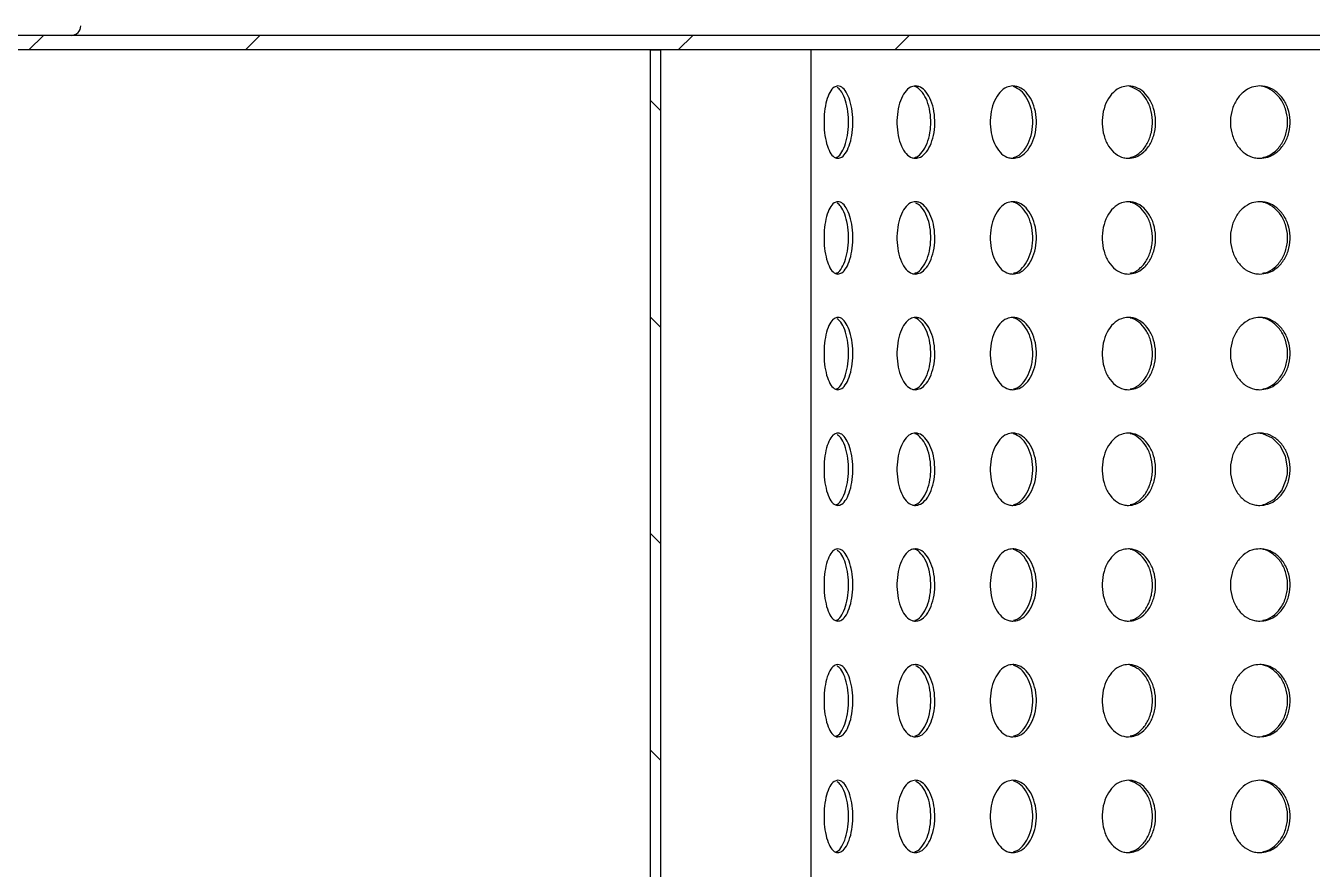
# Model space of a CAD drawing. Header units: millimetres. Extents: x 0 to 594, y 0 to 420.
# Drawn here: x 126.47 to 153.16, y 109.54 to 127.04 of the extents above; entities that cross this region are included whole.
import ezdxf

# ---------------------------------------------------------------- set-up
doc = ezdxf.new("R2010")
doc.units = ezdxf.units.MM

msp = doc.modelspace()

# ---------------------------------------------------------------- hatches: boundary and pattern name
at = {"linetype": 'Continuous', "lineweight": 18}
h = msp.add_hatch(dxfattribs=at)
h.set_pattern_fill('ANSI32', color=256, style=0)
h.paths.add_polyline_path([(122.6166, 126.839), (122.6166, 126.539), (164.9166, 126.539), (164.9166, 126.839)], flags=0)
h = msp.add_hatch(dxfattribs=at)
h.set_pattern_fill('ANSI31', color=256, angle=90, style=0)
h.paths.add_polyline_path([(139.4368, 126.539), (139.4368, 76.539), (139.6496, 76.539), (139.6496, 126.539)], flags=0)

# ---------------------------------------------------------------- linework, layer by layer
at = {"color": 7, "linetype": 'Continuous', "lineweight": 25}
for p, q in [((164.9166, 126.839), (122.6166, 126.839)), ((164.9166, 126.539), (122.6166, 126.539)), ((139.4368, 126.539), (139.6496, 126.539)), ((139.4368, 76.539), (139.4368, 126.539)), ((139.6496, 76.539), (139.6496, 126.539)), ((142.7676, 76.539), (142.7676, 126.539))]:
    msp.add_line(p, q, dxfattribs=at)
at = {"color": 7, "linetype": 'Continuous', "lineweight": 25, "flags": 128}
msp.add_lwpolyline([(152.1358, 117.1074), (152.1842, 117.115), (152.3761, 117.2213), (152.5287, 117.3983), (152.6232, 117.6247), (152.6448, 117.7463), (152.6491, 117.8081), (152.6491, 117.8701), (152.6054, 118.1143), (152.4968, 118.3276), (152.335, 118.4877), (152.1379, 118.5757), (152.0189, 118.589), (152.0189, 118.589)], dxfattribs=at)
at = {"color": 7, "linetype": 'Continuous', "lineweight": 25}
msp.add_arc((127.4166, 127.039), 0.2, 270, 0, dxfattribs=at)
for points, knots in [([(143.3218, 125.789), (143.2951, 125.7839), (143.2353, 125.7724), (143.1519, 125.6675), (143.0828, 125.4904), (143.0404, 125.2608), (143.0286, 125.0061), (143.0485, 124.7546), (143.0986, 124.5349), (143.1741, 124.3737), (143.2531, 124.2977), (143.3041, 124.2912), (143.3218, 124.289)], [0, 0, 0, 0, 0.0859524, 0.1925953, 0.2992929, 0.4061971, 0.5135832, 0.6212266, 0.7287115, 0.8359473, 0.9429354, 1, 1, 1, 1]), ([(143.2868, 124.3074), (143.2947, 124.3095), (143.3364, 124.3204), (143.4079, 124.4126), (143.4857, 124.5884), (143.5344, 124.8203), (143.5478, 125.0743), (143.5245, 125.3243), (143.4677, 125.5395), (143.3918, 125.6961), (143.3333, 125.7385), (143.3076, 125.7572)], [0, 0, 0, 0, 0.0292814, 0.1551786, 0.2811246, 0.4063145, 0.5307288, 0.6545503, 0.7783444, 0.9028486, 1, 1, 1, 1]), ([(143.3218, 124.289), (143.349, 124.2942), (143.4101, 124.3057), (143.4998, 124.4116), (143.5768, 124.5904), (143.6251, 124.8212), (143.6382, 125.0758), (143.6147, 125.3258), (143.5578, 125.5437), (143.4749, 125.7041), (143.3914, 125.7803), (143.3398, 125.7867), (143.3218, 125.789)], [0, 0, 0, 0, 0.08657313, 0.19390889, 0.30131187, 0.40845512, 0.51533624, 0.62194676, 0.72849918, 0.83539452, 0.94269311, 1, 1, 1, 1]), ([(144.9287, 125.789), (144.8936, 125.7839), (144.815, 125.7724), (144.7047, 125.6675), (144.6127, 125.4904), (144.556, 125.2608), (144.54, 125.0061), (144.5668, 124.7546), (144.6337, 124.5349), (144.734, 124.3737), (144.8385, 124.2977), (144.9054, 124.2912), (144.9286, 124.289)], [0, 0, 0, 0, 0.0859527, 0.1925951, 0.2992938, 0.4061968, 0.5135832, 0.6212267, 0.7287111, 0.8359462, 0.9429374, 1, 1, 1, 1]), ([(144.9176, 124.3074), (144.9279, 124.3095), (144.9825, 124.3204), (145.0753, 124.4127), (145.176, 124.5883), (145.2282, 124.7818), (145.2448, 124.9255), (145.2485, 125.0081), (145.2486, 125.1327), (145.2267, 125.3194), (145.1546, 125.5383), (145.0481, 125.6967), (144.9625, 125.7682), (144.918, 125.7759), (144.9176, 125.776)], [0, 0, 0, 0, 0.02848899, 0.15101763, 0.27358949, 0.39542539, 0.45530683, 0.48516951, 0.51503169, 0.63531371, 0.75557576, 0.87672196, 0.99879157, 1, 1, 1, 1]), ([(144.9286, 124.289), (144.9643, 124.2942), (145.0443, 124.3057), (145.1609, 124.4116), (145.2604, 124.5904), (145.3226, 124.8212), (145.3395, 125.0758), (145.3093, 125.3258), (145.2359, 125.5437), (145.1286, 125.7041), (145.0198, 125.7803), (144.9522, 125.7867), (144.9287, 125.789)], [0, 0, 0, 0, 0.0865742, 0.1939075, 0.3013113, 0.4084551, 0.5153362, 0.6219466, 0.7284993, 0.8353953, 0.942692, 1, 1, 1, 1]), ([(146.9507, 125.789), (146.908, 125.7839), (146.8122, 125.7724), (146.6769, 125.6675), (146.5639, 125.4904), (146.4939, 125.2608), (146.4743, 125.0061), (146.5072, 124.7546), (146.5897, 124.5349), (146.713, 124.3737), (146.8409, 124.2977), (146.9224, 124.2912), (146.9507, 124.289)], [0, 0, 0, 0, 0.0859528, 0.1925955, 0.2992935, 0.4061972, 0.5135836, 0.6212268, 0.7287126, 0.8359483, 0.9429376, 1, 1, 1, 1]), ([(146.9507, 124.289), (146.9941, 124.2942), (147.0914, 124.3057), (147.2326, 124.4116), (147.3527, 124.5904), (147.4276, 124.8212), (147.448, 125.0758), (147.4116, 125.3258), (147.3232, 125.5437), (147.1935, 125.7041), (147.0617, 125.7803), (146.9794, 125.7867), (146.9507, 125.789)], [0, 0, 0, 0, 0.0865745, 0.1939078, 0.3013115, 0.4084549, 0.5153363, 0.6219471, 0.7285002, 0.8353944, 0.942693, 1, 1, 1, 1]), ([(146.9638, 124.3074), (146.9763, 124.3095), (147.0427, 124.3204), (147.1551, 124.4126), (147.2766, 124.5884), (147.3521, 124.8203), (147.3727, 125.0743), (147.3367, 125.3241), (147.2486, 125.5401), (147.1202, 125.7062), (147.0158, 125.7526), (146.9638, 125.7758)], [0, 0, 0, 0, 0.0284992, 0.1510873, 0.2737177, 0.3956151, 0.5167559, 0.6373196, 0.7578569, 0.8790861, 1, 1, 1, 1]), ([(149.3486, 125.789), (149.299, 125.7839), (149.1879, 125.7724), (149.0304, 125.6675), (148.8985, 125.4904), (148.8166, 125.2608), (148.7936, 125.0061), (148.8322, 124.7546), (148.9286, 124.5349), (149.0724, 124.3737), (149.2212, 124.2977), (149.3157, 124.2912), (149.3486, 124.289)], [0, 0, 0, 0, 0.0859506, 0.1925937, 0.2992923, 0.4061961, 0.5135826, 0.6212258, 0.7287118, 0.8359474, 0.9429379, 1, 1, 1, 1]), ([(149.3486, 124.289), (149.3989, 124.2942), (149.5116, 124.3057), (149.6747, 124.4116), (149.8131, 124.5904), (149.8992, 124.8212), (149.9226, 125.0758), (149.8808, 125.3258), (149.7791, 125.5437), (149.6296, 125.7041), (149.4772, 125.7803), (149.3818, 125.7867), (149.3486, 125.789)], [0, 0, 0, 0, 0.0865735, 0.193907, 0.3013108, 0.4084551, 0.5153359, 0.6219465, 0.7284984, 0.8353941, 0.9426917, 1, 1, 1, 1]), ([(149.3856, 124.3074), (149.4001, 124.3095), (149.477, 124.3204), (149.6067, 124.4126), (149.7468, 124.5884), (149.8335, 124.8203), (149.8573, 125.0743), (149.8158, 125.3241), (149.7145, 125.5401), (149.5664, 125.7062), (149.4458, 125.7526), (149.3856, 125.7758)], [0, 0, 0, 0, 0.0284936, 0.1510814, 0.2737155, 0.3956135, 0.516756, 0.6373212, 0.7578596, 0.8790896, 1, 1, 1, 1]), ([(152.0757, 125.789), (152.0202, 125.7839), (151.8959, 125.7724), (151.7192, 125.6675), (151.5709, 125.4904), (151.4788, 125.2608), (151.4529, 125.0061), (151.4964, 124.7546), (151.6048, 124.5349), (151.7664, 124.3737), (151.9332, 124.2977), (152.0389, 124.2912), (152.0757, 124.289)], [0, 0, 0, 0, 0.0859536, 0.192595, 0.2992936, 0.4061973, 0.5135832, 0.621226, 0.7287109, 0.8359461, 0.9429357, 1, 1, 1, 1]), ([(152.0757, 124.289), (152.1319, 124.2942), (152.2578, 124.3057), (152.4396, 124.4116), (152.5936, 124.5904), (152.6893, 124.8212), (152.7152, 125.0758), (152.6688, 125.3258), (152.5557, 125.5437), (152.3894, 125.7041), (152.2194, 125.7803), (152.1128, 125.7867), (152.0757, 125.789)], [0, 0, 0, 0, 0.08657108, 0.1939065, 0.30131098, 0.4084546, 0.5153359, 0.62194652, 0.72849949, 0.8353938, 0.94269428, 1, 1, 1, 1]), ([(152.1358, 124.3074), (152.152, 124.3095), (152.2379, 124.3204), (152.3824, 124.4127), (152.5383, 124.5883), (152.6185, 124.7818), (152.6441, 124.9255), (152.6498, 125.0081), (152.6499, 125.1327), (152.6164, 125.3194), (152.5053, 125.5383), (152.3401, 125.6967), (152.2066, 125.7682), (152.1366, 125.7759), (152.1359, 125.776)], [0, 0, 0, 0, 0.0284702, 0.1510027, 0.2735801, 0.3954218, 0.4553057, 0.4851695, 0.5150329, 0.6353199, 0.7555868, 0.8767379, 0.9988138, 1, 1, 1, 1]), ([(143.3218, 123.389), (143.2951, 123.3839), (143.2353, 123.3724), (143.1519, 123.2675), (143.0828, 123.0904), (143.0404, 122.8608), (143.0286, 122.6061), (143.0485, 122.3546), (143.0986, 122.1349), (143.1741, 121.9737), (143.2531, 121.8977), (143.3041, 121.8912), (143.3218, 121.889)], [0, 0, 0, 0, 0.0859524, 0.1925953, 0.2992928, 0.406197, 0.5135835, 0.6212265, 0.7287114, 0.8359474, 0.9429354, 1, 1, 1, 1]), ([(143.2868, 121.9074), (143.2947, 121.9095), (143.3364, 121.9204), (143.4079, 122.0126), (143.4857, 122.1884), (143.5344, 122.4203), (143.5478, 122.6743), (143.5245, 122.9243), (143.4677, 123.1395), (143.3918, 123.2961), (143.3333, 123.3385), (143.3076, 123.3572)], [0, 0, 0, 0, 0.0292813, 0.1551788, 0.2811247, 0.4063143, 0.5307289, 0.6545504, 0.7783444, 0.9028486, 1, 1, 1, 1]), ([(143.3218, 121.889), (143.349, 121.8942), (143.4101, 121.9057), (143.4998, 122.0116), (143.5768, 122.1904), (143.6251, 122.4212), (143.6382, 122.6758), (143.6147, 122.9258), (143.5578, 123.1437), (143.4749, 123.3041), (143.3914, 123.3803), (143.3398, 123.3867), (143.3218, 123.389)], [0, 0, 0, 0, 0.0865731, 0.1939089, 0.3013119, 0.4084551, 0.515336, 0.6219468, 0.7284991, 0.8353945, 0.9426931, 1, 1, 1, 1]), ([(144.9287, 123.389), (144.8936, 123.3839), (144.815, 123.3724), (144.7047, 123.2675), (144.6127, 123.0904), (144.556, 122.8608), (144.54, 122.6061), (144.5668, 122.3546), (144.6337, 122.1349), (144.734, 121.9737), (144.8385, 121.8977), (144.9054, 121.8912), (144.9286, 121.889)], [0, 0, 0, 0, 0.0859528, 0.1925952, 0.2992937, 0.4061967, 0.5135835, 0.6212266, 0.728711, 0.8359463, 0.9429374, 1, 1, 1, 1]), ([(144.9176, 121.9074), (144.9279, 121.9095), (144.9825, 121.9204), (145.0753, 122.0126), (145.176, 122.1884), (145.2387, 122.4203), (145.2558, 122.6743), (145.2259, 122.9242), (145.1527, 123.1396), (145.053, 123.298), (144.9748, 123.3413), (144.9395, 123.3608)], [0, 0, 0, 0, 0.0291205, 0.1543653, 0.2796541, 0.4041902, 0.5279561, 0.6511318, 0.7742803, 0.8981346, 1, 1, 1, 1]), ([(144.9286, 121.889), (144.9643, 121.8942), (145.0443, 121.9057), (145.1609, 122.0116), (145.2604, 122.1904), (145.3226, 122.4212), (145.3395, 122.6758), (145.3093, 122.9258), (145.2359, 123.1437), (145.1286, 123.3041), (145.0198, 123.3803), (144.9522, 123.3867), (144.9287, 123.389)], [0, 0, 0, 0, 0.0865742, 0.1939075, 0.3013113, 0.4084551, 0.5153359, 0.6219466, 0.7284992, 0.8353953, 0.942692, 1, 1, 1, 1]), ([(146.9507, 123.389), (146.908, 123.3839), (146.8122, 123.3724), (146.6769, 123.2675), (146.5639, 123.0904), (146.4939, 122.8608), (146.4743, 122.6061), (146.5072, 122.3546), (146.5897, 122.1349), (146.713, 121.9737), (146.8409, 121.8977), (146.9224, 121.8912), (146.9507, 121.889)], [0, 0, 0, 0, 0.0859528, 0.1925955, 0.2992934, 0.4061971, 0.5135838, 0.6212267, 0.7287125, 0.8359484, 0.9429376, 1, 1, 1, 1]), ([(146.9507, 121.889), (146.9941, 121.8942), (147.0914, 121.9057), (147.2326, 122.0116), (147.3527, 122.1904), (147.4276, 122.4212), (147.448, 122.6758), (147.4116, 122.9258), (147.3232, 123.1437), (147.1935, 123.3041), (147.0617, 123.3803), (146.9794, 123.3867), (146.9507, 123.389)], [0, 0, 0, 0, 0.0865745, 0.1939078, 0.3013115, 0.408455, 0.515336, 0.6219471, 0.7285001, 0.8353944, 0.9426931, 1, 1, 1, 1]), ([(146.9638, 121.9074), (146.9763, 121.9095), (147.0427, 121.9204), (147.1551, 122.0127), (147.2766, 122.1883), (147.3395, 122.3818), (147.3594, 122.5255), (147.364, 122.6081), (147.364, 122.7327), (147.3377, 122.9194), (147.2509, 123.1383), (147.1221, 123.2967), (147.0185, 123.3682), (146.9644, 123.3759), (146.9638, 123.376)], [0, 0, 0, 0, 0.0284855, 0.1510149, 0.2735866, 0.3954253, 0.4553074, 0.4851704, 0.5150329, 0.6353163, 0.7555795, 0.8767264, 0.9987988, 1, 1, 1, 1]), ([(149.3486, 123.389), (149.299, 123.3839), (149.1879, 123.3724), (149.0304, 123.2675), (148.8985, 123.0904), (148.8166, 122.8608), (148.7936, 122.6061), (148.8322, 122.3546), (148.9286, 122.1349), (149.0724, 121.9737), (149.2212, 121.8977), (149.3157, 121.8912), (149.3486, 121.889)], [0, 0, 0, 0, 0.0859506, 0.1925937, 0.2992922, 0.406196, 0.5135828, 0.6212257, 0.7287117, 0.8359475, 0.9429379, 1, 1, 1, 1]), ([(149.3486, 121.889), (149.3989, 121.8942), (149.5116, 121.9057), (149.6747, 122.0116), (149.8131, 122.1904), (149.8992, 122.4212), (149.9226, 122.6758), (149.8808, 122.9258), (149.7791, 123.1437), (149.6296, 123.3041), (149.4772, 123.3803), (149.3818, 123.3867), (149.3486, 123.389)], [0, 0, 0, 0, 0.0865735, 0.193907, 0.3013109, 0.4084551, 0.5153357, 0.6219465, 0.7284983, 0.8353941, 0.9426917, 1, 1, 1, 1]), ([(149.3856, 121.9074), (149.4001, 121.9095), (149.477, 121.9204), (149.6067, 122.0127), (149.7468, 122.1883), (149.819, 122.3818), (149.842, 122.5255), (149.8472, 122.6081), (149.8472, 122.7327), (149.817, 122.9194), (149.7171, 123.1383), (149.5687, 123.2967), (149.4489, 123.3682), (149.3863, 123.3759), (149.3856, 123.376)], [0, 0, 0, 0, 0.02848, 0.1510091, 0.2735845, 0.3954238, 0.4553069, 0.4851703, 0.5150332, 0.6353179, 0.7555833, 0.8767323, 0.9988039, 1, 1, 1, 1]), ([(152.0757, 123.389), (152.0202, 123.3839), (151.8959, 123.3724), (151.7192, 123.2675), (151.5709, 123.0904), (151.4788, 122.8608), (151.4529, 122.6061), (151.4964, 122.3546), (151.6048, 122.1349), (151.7664, 121.9737), (151.9332, 121.8977), (152.0389, 121.8912), (152.0757, 121.889)], [0, 0, 0, 0, 0.0859536, 0.1925951, 0.2992935, 0.4061972, 0.5135834, 0.6212259, 0.7287108, 0.8359462, 0.9429357, 1, 1, 1, 1]), ([(152.0757, 121.889), (152.1319, 121.8942), (152.2578, 121.9057), (152.4396, 122.0116), (152.5936, 122.1904), (152.6893, 122.4212), (152.7152, 122.6758), (152.6688, 122.9258), (152.5557, 123.1437), (152.3894, 123.3041), (152.2194, 123.3803), (152.1128, 123.3867), (152.0757, 123.389)], [0, 0, 0, 0, 0.0865711, 0.1939065, 0.301311, 0.4084546, 0.5153356, 0.6219466, 0.7284994, 0.8353938, 0.9426943, 1, 1, 1, 1]), ([(152.1358, 121.9074), (152.152, 121.9095), (152.2379, 121.9204), (152.3824, 122.0127), (152.5383, 122.1883), (152.6185, 122.3818), (152.6441, 122.5255), (152.6498, 122.6081), (152.6499, 122.7327), (152.6164, 122.9194), (152.5053, 123.1383), (152.3401, 123.2967), (152.2066, 123.3682), (152.1366, 123.3759), (152.1359, 123.376)], [0, 0, 0, 0, 0.0284701, 0.1510028, 0.2735802, 0.3954215, 0.4553058, 0.4851696, 0.515033, 0.63532, 0.7555867, 0.8767379, 0.9988138, 1, 1, 1, 1]), ([(143.3218, 120.989), (143.2951, 120.9839), (143.2353, 120.9724), (143.1519, 120.8675), (143.0828, 120.6904), (143.0404, 120.4608), (143.0286, 120.2061), (143.0485, 119.9546), (143.0986, 119.7349), (143.1741, 119.5737), (143.2531, 119.4977), (143.3041, 119.4912), (143.3218, 119.489)], [0, 0, 0, 0, 0.0859524, 0.1925953, 0.2992928, 0.406197, 0.5135832, 0.6212265, 0.7287115, 0.8359473, 0.9429354, 1, 1, 1, 1]), ([(143.2868, 119.5074), (143.2947, 119.5095), (143.3364, 119.5204), (143.4079, 119.6126), (143.4857, 119.7884), (143.5344, 120.0203), (143.5478, 120.2743), (143.5245, 120.5243), (143.4677, 120.7395), (143.3918, 120.8961), (143.3333, 120.9385), (143.3076, 120.9572)], [0, 0, 0, 0, 0.0292814, 0.1551786, 0.2811246, 0.4063145, 0.5307288, 0.6545504, 0.7783443, 0.9028486, 1, 1, 1, 1]), ([(143.3218, 119.489), (143.349, 119.4942), (143.4101, 119.5057), (143.4998, 119.6116), (143.5768, 119.7904), (143.6251, 120.0212), (143.6382, 120.2758), (143.6147, 120.5258), (143.5578, 120.7437), (143.4749, 120.9041), (143.3914, 120.9803), (143.3398, 120.9867), (143.3218, 120.989)], [0, 0, 0, 0, 0.08657313, 0.1939089, 0.30131188, 0.40845514, 0.51533627, 0.62194679, 0.72849908, 0.83539453, 0.94269312, 1, 1, 1, 1]), ([(144.9287, 120.989), (144.8936, 120.9839), (144.815, 120.9724), (144.7047, 120.8675), (144.6127, 120.6904), (144.556, 120.4608), (144.54, 120.2061), (144.5668, 119.9546), (144.6337, 119.7349), (144.734, 119.5737), (144.8385, 119.4977), (144.9054, 119.4912), (144.9286, 119.489)], [0, 0, 0, 0, 0.0859528, 0.1925952, 0.2992937, 0.4061967, 0.5135832, 0.6212267, 0.7287111, 0.8359462, 0.9429374, 1, 1, 1, 1]), ([(144.9176, 119.5074), (144.9279, 119.5095), (144.9825, 119.5204), (145.0753, 119.6127), (145.176, 119.7883), (145.2282, 119.9818), (145.2448, 120.1255), (145.2485, 120.2081), (145.2486, 120.3327), (145.2267, 120.5194), (145.1546, 120.7383), (145.0481, 120.8967), (144.9625, 120.9682), (144.918, 120.9759), (144.9176, 120.976)], [0, 0, 0, 0, 0.02848899, 0.15101762, 0.27358947, 0.39542535, 0.45530679, 0.48516947, 0.51503164, 0.63531365, 0.75557585, 0.87672192, 0.99879159, 1, 1, 1, 1]), ([(144.9286, 119.489), (144.9643, 119.4942), (145.0443, 119.5057), (145.1609, 119.6116), (145.2604, 119.7904), (145.3226, 120.0212), (145.3395, 120.2758), (145.3093, 120.5258), (145.2359, 120.7437), (145.1286, 120.9041), (145.0198, 120.9803), (144.9522, 120.9867), (144.9287, 120.989)], [0, 0, 0, 0, 0.0865742, 0.1939075, 0.3013113, 0.4084551, 0.5153362, 0.6219466, 0.7284992, 0.8353953, 0.942692, 1, 1, 1, 1]), ([(146.9507, 120.989), (146.908, 120.9839), (146.8122, 120.9724), (146.6769, 120.8675), (146.5639, 120.6904), (146.4939, 120.4608), (146.4743, 120.2061), (146.5072, 119.9546), (146.5897, 119.7349), (146.713, 119.5737), (146.8409, 119.4977), (146.9224, 119.4912), (146.9507, 119.489)], [0, 0, 0, 0, 0.0859528, 0.1925955, 0.2992935, 0.4061972, 0.5135836, 0.6212267, 0.7287125, 0.8359483, 0.9429376, 1, 1, 1, 1]), ([(146.9507, 119.489), (146.9941, 119.4942), (147.0914, 119.5057), (147.2326, 119.6116), (147.3527, 119.7904), (147.4276, 120.0212), (147.448, 120.2758), (147.4116, 120.5258), (147.3232, 120.7437), (147.1935, 120.9041), (147.0617, 120.9803), (146.9794, 120.9867), (146.9507, 120.989)], [0, 0, 0, 0, 0.0865745, 0.1939078, 0.3013115, 0.4084549, 0.5153363, 0.6219471, 0.7285001, 0.8353944, 0.9426931, 1, 1, 1, 1]), ([(146.9638, 119.5074), (146.9763, 119.5095), (147.0427, 119.5204), (147.1551, 119.6127), (147.2766, 119.7883), (147.3395, 119.9818), (147.3594, 120.1255), (147.364, 120.2081), (147.364, 120.3327), (147.3377, 120.5194), (147.2509, 120.7383), (147.1221, 120.8967), (147.0185, 120.9682), (146.9644, 120.9759), (146.9638, 120.976)], [0, 0, 0, 0, 0.0284855, 0.1510148, 0.2735864, 0.3954254, 0.4553072, 0.4851702, 0.5150327, 0.6353161, 0.7555796, 0.8767263, 0.9987988, 1, 1, 1, 1]), ([(149.3486, 120.989), (149.299, 120.9839), (149.1879, 120.9724), (149.0304, 120.8675), (148.8985, 120.6904), (148.8166, 120.4608), (148.7936, 120.2061), (148.8322, 119.9546), (148.9286, 119.7349), (149.0724, 119.5737), (149.2212, 119.4977), (149.3157, 119.4912), (149.3486, 119.489)], [0, 0, 0, 0, 0.0859506, 0.1925937, 0.2992923, 0.406196, 0.5135825, 0.6212258, 0.7287118, 0.8359474, 0.9429379, 1, 1, 1, 1]), ([(149.3486, 119.489), (149.3989, 119.4942), (149.5116, 119.5057), (149.6747, 119.6116), (149.8131, 119.7904), (149.8992, 120.0212), (149.9226, 120.2758), (149.8808, 120.5258), (149.7791, 120.7437), (149.6296, 120.9041), (149.4772, 120.9803), (149.3818, 120.9867), (149.3486, 120.989)], [0, 0, 0, 0, 0.0865735, 0.193907, 0.3013109, 0.4084551, 0.515336, 0.6219465, 0.7284983, 0.8353941, 0.9426917, 1, 1, 1, 1]), ([(149.3856, 119.5074), (149.4001, 119.5095), (149.477, 119.5204), (149.6067, 119.6127), (149.7468, 119.7883), (149.819, 119.9818), (149.842, 120.1255), (149.8472, 120.2081), (149.8472, 120.3327), (149.817, 120.5194), (149.7171, 120.7383), (149.5687, 120.8967), (149.4489, 120.9682), (149.3863, 120.9759), (149.3856, 120.976)], [0, 0, 0, 0, 0.02848, 0.151009, 0.2735843, 0.395424, 0.4553067, 0.4851701, 0.515033, 0.6353177, 0.7555834, 0.8767322, 0.998804, 1, 1, 1, 1]), ([(152.0757, 120.989), (152.0202, 120.9839), (151.8959, 120.9724), (151.7192, 120.8675), (151.5709, 120.6904), (151.4788, 120.4608), (151.4529, 120.2061), (151.4964, 119.9546), (151.6048, 119.7349), (151.7664, 119.5737), (151.9332, 119.4977), (152.0389, 119.4912), (152.0757, 119.489)], [0, 0, 0, 0, 0.0859536, 0.1925951, 0.2992936, 0.4061973, 0.5135831, 0.621226, 0.7287109, 0.8359461, 0.9429357, 1, 1, 1, 1]), ([(152.0757, 119.489), (152.1319, 119.4942), (152.2578, 119.5057), (152.4396, 119.6116), (152.5936, 119.7904), (152.6893, 120.0212), (152.7152, 120.2758), (152.6688, 120.5258), (152.5557, 120.7437), (152.3894, 120.9041), (152.2194, 120.9803), (152.1128, 120.9867), (152.0757, 120.989)], [0, 0, 0, 0, 0.0865711, 0.1939065, 0.301311, 0.4084546, 0.5153359, 0.6219466, 0.7284994, 0.8353938, 0.9426943, 1, 1, 1, 1]), ([(152.1358, 119.5074), (152.152, 119.5095), (152.2379, 119.5204), (152.3824, 119.6127), (152.5383, 119.7883), (152.6185, 119.9818), (152.6441, 120.1255), (152.6498, 120.2081), (152.6499, 120.3327), (152.6164, 120.5194), (152.5053, 120.7383), (152.3401, 120.8967), (152.2066, 120.9682), (152.1366, 120.9759), (152.1359, 120.976)], [0, 0, 0, 0, 0.02847019, 0.15100267, 0.27358004, 0.39542173, 0.45530566, 0.48516941, 0.51503284, 0.63531981, 0.75558686, 0.87673781, 0.9988138, 1, 1, 1, 1]), ([(143.3218, 118.589), (143.2951, 118.5839), (143.2353, 118.5724), (143.1519, 118.4675), (143.0828, 118.2904), (143.0404, 118.0608), (143.0286, 117.8061), (143.0485, 117.5546), (143.0986, 117.3349), (143.1741, 117.1737), (143.2531, 117.0977), (143.3041, 117.0912), (143.3218, 117.089)], [0, 0, 0, 0, 0.0859524, 0.1925952, 0.2992929, 0.4061972, 0.5135833, 0.6212264, 0.7287116, 0.8359474, 0.9429354, 1, 1, 1, 1]), ([(143.2868, 117.1074), (143.2947, 117.1095), (143.3364, 117.1204), (143.4079, 117.2126), (143.4857, 117.3884), (143.5344, 117.6203), (143.5478, 117.8743), (143.5245, 118.1243), (143.4677, 118.3395), (143.3918, 118.4961), (143.3333, 118.5385), (143.3076, 118.5572)], [0, 0, 0, 0, 0.02928135, 0.15517879, 0.28112447, 0.40631473, 0.53072901, 0.65455017, 0.77834413, 0.90284857, 1, 1, 1, 1]), ([(143.3218, 117.089), (143.349, 117.0942), (143.4101, 117.1057), (143.4998, 117.2116), (143.5768, 117.3904), (143.6251, 117.6212), (143.6382, 117.8758), (143.6147, 118.1258), (143.5578, 118.3437), (143.4749, 118.5041), (143.3914, 118.5803), (143.3398, 118.5867), (143.3218, 118.589)], [0, 0, 0, 0, 0.0865731, 0.1939091, 0.3013119, 0.4084552, 0.5153363, 0.6219469, 0.7284992, 0.8353944, 0.9426931, 1, 1, 1, 1]), ([(144.9287, 118.589), (144.8936, 118.5839), (144.815, 118.5724), (144.7047, 118.4675), (144.6127, 118.2904), (144.556, 118.0608), (144.54, 117.8061), (144.5668, 117.5546), (144.6337, 117.3349), (144.734, 117.1737), (144.8385, 117.0977), (144.9054, 117.0912), (144.9286, 117.089)], [0, 0, 0, 0, 0.0859528, 0.1925951, 0.2992938, 0.4061969, 0.5135833, 0.6212265, 0.7287112, 0.8359463, 0.9429374, 1, 1, 1, 1]), ([(144.9176, 117.1074), (144.9279, 117.1095), (144.9825, 117.1204), (145.0753, 117.2127), (145.176, 117.3883), (145.2282, 117.5818), (145.2448, 117.7255), (145.2485, 117.8081), (145.2486, 117.9327), (145.2267, 118.1194), (145.1546, 118.3383), (145.0481, 118.4967), (144.9625, 118.5682), (144.918, 118.5759), (144.9176, 118.576)], [0, 0, 0, 0, 0.028489, 0.1510178, 0.2735893, 0.3954255, 0.4553066, 0.4851697, 0.5150315, 0.6353138, 0.755576, 0.8767218, 0.9987916, 1, 1, 1, 1]), ([(144.9286, 117.089), (144.9643, 117.0942), (145.0443, 117.1057), (145.1609, 117.2116), (145.2604, 117.3904), (145.3226, 117.6212), (145.3395, 117.8758), (145.3093, 118.1258), (145.2359, 118.3437), (145.1286, 118.5041), (145.0198, 118.5803), (144.9522, 118.5867), (144.9287, 118.589)], [0, 0, 0, 0, 0.0865741, 0.1939077, 0.3013114, 0.4084551, 0.5153363, 0.6219467, 0.7284993, 0.8353952, 0.942692, 1, 1, 1, 1]), ([(146.9507, 118.589), (146.908, 118.5839), (146.8122, 118.5724), (146.6769, 118.4675), (146.5639, 118.2904), (146.4939, 118.0608), (146.4743, 117.8061), (146.5072, 117.5546), (146.5897, 117.3349), (146.713, 117.1737), (146.8409, 117.0977), (146.9224, 117.0912), (146.9507, 117.089)], [0, 0, 0, 0, 0.0859528, 0.1925954, 0.2992936, 0.4061973, 0.5135837, 0.6212265, 0.7287126, 0.8359484, 0.9429376, 1, 1, 1, 1]), ([(146.9507, 117.089), (146.9941, 117.0942), (147.0914, 117.1057), (147.2326, 117.2116), (147.3527, 117.3904), (147.4276, 117.6212), (147.448, 117.8758), (147.4116, 118.1258), (147.3232, 118.3437), (147.1935, 118.5041), (147.0617, 118.5803), (146.9794, 118.5867), (146.9507, 118.589)], [0, 0, 0, 0, 0.0865745, 0.193908, 0.3013115, 0.408455, 0.5153364, 0.6219472, 0.7285002, 0.8353943, 0.942693, 1, 1, 1, 1]), ([(146.9638, 117.1074), (146.9763, 117.1095), (147.0427, 117.1204), (147.1551, 117.2126), (147.2766, 117.3884), (147.3521, 117.6203), (147.3727, 117.8743), (147.3367, 118.1241), (147.2486, 118.3401), (147.1202, 118.5062), (147.0158, 118.5526), (146.9638, 118.5758)], [0, 0, 0, 0, 0.0284991, 0.1510874, 0.2737175, 0.3956153, 0.5167561, 0.6373194, 0.7578566, 0.879086, 1, 1, 1, 1]), ([(149.3486, 118.589), (149.299, 118.5839), (149.1879, 118.5724), (149.0304, 118.4675), (148.8985, 118.2904), (148.8166, 118.0608), (148.7936, 117.8061), (148.8322, 117.5546), (148.9286, 117.3349), (149.0724, 117.1737), (149.2212, 117.0977), (149.3157, 117.0912), (149.3486, 117.089)], [0, 0, 0, 0, 0.0859507, 0.1925937, 0.2992924, 0.4061962, 0.5135827, 0.6212256, 0.7287119, 0.8359475, 0.9429379, 1, 1, 1, 1]), ([(149.3486, 117.089), (149.3989, 117.0942), (149.5116, 117.1057), (149.6747, 117.2116), (149.8131, 117.3904), (149.8992, 117.6212), (149.9226, 117.8758), (149.8808, 118.1258), (149.7791, 118.3437), (149.6296, 118.5041), (149.4772, 118.5803), (149.3818, 118.5867), (149.3486, 118.589)], [0, 0, 0, 0, 0.0865735, 0.19390726, 0.30131089, 0.40845515, 0.51533602, 0.62194661, 0.72849834, 0.83539402, 0.94269169, 1, 1, 1, 1]), ([(149.3856, 117.1074), (149.4001, 117.1095), (149.477, 117.1204), (149.6067, 117.2127), (149.7468, 117.3883), (149.819, 117.5818), (149.842, 117.7255), (149.8472, 117.8081), (149.8472, 117.9327), (149.817, 118.1194), (149.7171, 118.3383), (149.5687, 118.4967), (149.4489, 118.5682), (149.3863, 118.5759), (149.3856, 118.576)], [0, 0, 0, 0, 0.02848, 0.1510091, 0.2735842, 0.3954242, 0.4553066, 0.4851703, 0.5150328, 0.6353179, 0.7555835, 0.8767321, 0.998804, 1, 1, 1, 1]), ([(152.0757, 118.589), (152.0202, 118.5839), (151.8959, 118.5724), (151.7192, 118.4675), (151.5709, 118.2904), (151.4788, 118.0608), (151.4529, 117.8061), (151.4964, 117.5546), (151.6048, 117.3349), (151.7664, 117.1737), (151.9332, 117.0977), (152.0389, 117.0912), (152.0757, 117.089)], [0, 0, 0, 0, 0.0859537, 0.192595, 0.2992937, 0.4061974, 0.5135833, 0.6212258, 0.728711, 0.8359462, 0.9429357, 1, 1, 1, 1]), ([(152.0757, 117.089), (152.1319, 117.0942), (152.2578, 117.1057), (152.4396, 117.2116), (152.5936, 117.3904), (152.6893, 117.6212), (152.7152, 117.8758), (152.6688, 118.1258), (152.5557, 118.3437), (152.3894, 118.5041), (152.2194, 118.5803), (152.1128, 118.5867), (152.0757, 118.589)], [0, 0, 0, 0, 0.0865711, 0.1939068, 0.301311, 0.4084547, 0.515336, 0.6219466, 0.7284995, 0.8353937, 0.9426943, 1, 1, 1, 1]), ([(143.3218, 116.189), (143.2951, 116.1839), (143.2353, 116.1724), (143.1519, 116.0675), (143.0828, 115.8904), (143.0404, 115.6608), (143.0286, 115.4061), (143.0485, 115.1546), (143.0986, 114.9349), (143.1741, 114.7737), (143.2531, 114.6977), (143.3041, 114.6912), (143.3218, 114.689)], [0, 0, 0, 0, 0.0859523, 0.1925954, 0.2992926, 0.4061968, 0.5135836, 0.6212266, 0.7287113, 0.8359474, 0.9429354, 1, 1, 1, 1]), ([(143.2868, 114.7074), (143.2947, 114.7095), (143.3364, 114.7204), (143.4079, 114.8126), (143.4857, 114.9884), (143.5344, 115.2203), (143.5478, 115.4743), (143.5245, 115.7243), (143.4677, 115.9395), (143.3918, 116.0961), (143.3333, 116.1385), (143.3076, 116.1572)], [0, 0, 0, 0, 0.02928126, 0.15517869, 0.28112489, 0.40631448, 0.53072876, 0.65455064, 0.7783446, 0.90284857, 1, 1, 1, 1]), ([(143.3218, 114.689), (143.349, 114.6942), (143.4101, 114.7057), (143.4998, 114.8116), (143.5768, 114.9904), (143.6251, 115.2212), (143.6382, 115.4758), (143.6147, 115.7258), (143.5578, 115.9437), (143.4749, 116.1041), (143.3914, 116.1803), (143.3398, 116.1867), (143.3218, 116.189)], [0, 0, 0, 0, 0.0865732, 0.193909, 0.3013117, 0.408455, 0.5153361, 0.6219467, 0.728499, 0.8353946, 0.9426931, 1, 1, 1, 1]), ([(144.9287, 116.189), (144.8936, 116.1839), (144.815, 116.1724), (144.7047, 116.0675), (144.6127, 115.8904), (144.556, 115.6608), (144.54, 115.4061), (144.5668, 115.1546), (144.6337, 114.9349), (144.734, 114.7737), (144.8385, 114.6977), (144.9054, 114.6912), (144.9286, 114.689)], [0, 0, 0, 0, 0.0859527, 0.1925952, 0.2992935, 0.4061965, 0.5135836, 0.6212267, 0.7287108, 0.8359463, 0.9429374, 1, 1, 1, 1]), ([(144.9176, 114.7074), (144.9279, 114.7095), (144.9825, 114.7204), (145.0753, 114.8127), (145.176, 114.9883), (145.2282, 115.1818), (145.2448, 115.3255), (145.2485, 115.4081), (145.2486, 115.5327), (145.2267, 115.7194), (145.1546, 115.9383), (145.0481, 116.0967), (144.9625, 116.1682), (144.918, 116.1759), (144.9176, 116.176)], [0, 0, 0, 0, 0.028489, 0.1510177, 0.2735898, 0.3954253, 0.4553071, 0.4851694, 0.515032, 0.6353136, 0.7555758, 0.876722, 0.9987916, 1, 1, 1, 1]), ([(144.9286, 114.689), (144.9643, 114.6942), (145.0443, 114.7057), (145.1609, 114.8116), (145.2604, 114.9904), (145.3226, 115.2212), (145.3395, 115.4758), (145.3093, 115.7258), (145.2359, 115.9437), (145.1286, 116.1041), (145.0198, 116.1803), (144.9522, 116.1867), (144.9287, 116.189)], [0, 0, 0, 0, 0.0865742, 0.1939076, 0.3013112, 0.408455, 0.5153361, 0.6219465, 0.7284991, 0.8353954, 0.942692, 1, 1, 1, 1]), ([(146.9507, 116.189), (146.908, 116.1839), (146.8122, 116.1724), (146.6769, 116.0675), (146.5639, 115.8904), (146.4939, 115.6608), (146.4743, 115.4061), (146.5072, 115.1546), (146.5897, 114.9349), (146.713, 114.7737), (146.8409, 114.6977), (146.9224, 114.6912), (146.9507, 114.689)], [0, 0, 0, 0, 0.0859527, 0.1925956, 0.2992933, 0.406197, 0.5135839, 0.6212268, 0.7287123, 0.8359484, 0.9429376, 1, 1, 1, 1]), ([(146.9507, 114.689), (146.9941, 114.6942), (147.0914, 114.7057), (147.2326, 114.8116), (147.3527, 114.9904), (147.4276, 115.2212), (147.448, 115.4758), (147.4116, 115.7258), (147.3232, 115.9437), (147.1935, 116.1041), (147.0617, 116.1803), (146.9794, 116.1867), (146.9507, 116.189)], [0, 0, 0, 0, 0.0865746, 0.1939079, 0.3013114, 0.4084548, 0.5153362, 0.621947, 0.7285, 0.8353945, 0.942693, 1, 1, 1, 1]), ([(146.9638, 114.7074), (146.9763, 114.7095), (147.0427, 114.7204), (147.1551, 114.8126), (147.2766, 114.9884), (147.3521, 115.2203), (147.3727, 115.4743), (147.3367, 115.7241), (147.2486, 115.9401), (147.1202, 116.1062), (147.0158, 116.1526), (146.9638, 116.1758)], [0, 0, 0, 0, 0.0284991, 0.1510873, 0.273718, 0.3956152, 0.5167559, 0.6373199, 0.7578571, 0.879086, 1, 1, 1, 1]), ([(149.3486, 116.189), (149.299, 116.1839), (149.1879, 116.1724), (149.0304, 116.0675), (148.8985, 115.8904), (148.8166, 115.6608), (148.7936, 115.4061), (148.8322, 115.1546), (148.9286, 114.9349), (149.0724, 114.7737), (149.2212, 114.6977), (149.3157, 114.6912), (149.3486, 114.689)], [0, 0, 0, 0, 0.0859506, 0.1925938, 0.2992921, 0.4061958, 0.5135829, 0.6212258, 0.7287115, 0.8359476, 0.9429379, 1, 1, 1, 1]), ([(149.3486, 114.689), (149.3989, 114.6942), (149.5116, 114.7057), (149.6747, 114.8116), (149.8131, 114.9904), (149.8992, 115.2212), (149.9226, 115.4758), (149.8808, 115.7258), (149.7791, 115.9437), (149.6296, 116.1041), (149.4772, 116.1803), (149.3818, 116.1867), (149.3486, 116.189)], [0, 0, 0, 0, 0.0865736, 0.1939071, 0.3013107, 0.408455, 0.5153358, 0.6219464, 0.7284982, 0.8353942, 0.9426917, 1, 1, 1, 1]), ([(149.3856, 114.7074), (149.4001, 114.7095), (149.477, 114.7204), (149.6067, 114.8127), (149.7468, 114.9883), (149.819, 115.1818), (149.842, 115.3255), (149.8472, 115.4081), (149.8472, 115.5327), (149.817, 115.7194), (149.7171, 115.9383), (149.5687, 116.0967), (149.4489, 116.1682), (149.3863, 116.1759), (149.3856, 116.176)], [0, 0, 0, 0, 0.0284799, 0.151009, 0.2735846, 0.3954239, 0.455307, 0.48517, 0.5150333, 0.6353177, 0.7555833, 0.8767324, 0.998804, 1, 1, 1, 1]), ([(152.0757, 116.189), (152.0202, 116.1839), (151.8959, 116.1724), (151.7192, 116.0675), (151.5709, 115.8904), (151.4788, 115.6608), (151.4529, 115.4061), (151.4964, 115.1546), (151.6048, 114.9349), (151.7664, 114.7737), (151.9332, 114.6977), (152.0389, 114.6912), (152.0757, 114.689)], [0, 0, 0, 0, 0.0859535, 0.1925951, 0.2992934, 0.406197, 0.5135835, 0.6212261, 0.7287106, 0.8359463, 0.9429357, 1, 1, 1, 1]), ([(152.0757, 114.689), (152.1319, 114.6942), (152.2578, 114.7057), (152.4396, 114.8116), (152.5936, 114.9904), (152.6893, 115.2212), (152.7152, 115.4758), (152.6688, 115.7258), (152.5557, 115.9437), (152.3894, 116.1041), (152.2194, 116.1803), (152.1128, 116.1867), (152.0757, 116.189)], [0, 0, 0, 0, 0.0865711, 0.1939066, 0.3013108, 0.4084545, 0.5153358, 0.6219464, 0.7284993, 0.8353939, 0.9426943, 1, 1, 1, 1]), ([(152.1358, 114.7074), (152.152, 114.7095), (152.2379, 114.7204), (152.3824, 114.8127), (152.5383, 114.9883), (152.6185, 115.1818), (152.6441, 115.3255), (152.6498, 115.4081), (152.6499, 115.5327), (152.6164, 115.7194), (152.5053, 115.9383), (152.3401, 116.0967), (152.2066, 116.1682), (152.1366, 116.1759), (152.1359, 116.176)], [0, 0, 0, 0, 0.0284701, 0.1510028, 0.2735804, 0.3954217, 0.455306, 0.4851694, 0.5150332, 0.6353198, 0.7555868, 0.876738, 0.9988138, 1, 1, 1, 1]), ([(143.3218, 113.789), (143.2951, 113.7839), (143.2353, 113.7724), (143.1519, 113.6675), (143.0828, 113.4904), (143.0404, 113.2608), (143.0286, 113.0061), (143.0485, 112.7546), (143.0986, 112.5349), (143.1741, 112.3737), (143.2531, 112.2977), (143.3041, 112.2912), (143.3218, 112.289)], [0, 0, 0, 0, 0.0859524, 0.1925954, 0.2992927, 0.4061969, 0.5135831, 0.6212268, 0.7287115, 0.8359473, 0.9429353, 1, 1, 1, 1]), ([(143.2868, 112.3074), (143.2947, 112.3095), (143.3364, 112.3204), (143.4079, 112.4126), (143.4857, 112.5884), (143.5344, 112.8203), (143.5478, 113.0743), (143.5245, 113.3243), (143.4677, 113.5395), (143.3918, 113.6961), (143.3333, 113.7385), (143.3076, 113.7572)], [0, 0, 0, 0, 0.0292814, 0.1551785, 0.2811247, 0.4063144, 0.5307287, 0.6545506, 0.7783445, 0.9028485, 1, 1, 1, 1]), ([(143.3218, 112.289), (143.349, 112.2942), (143.4101, 112.3057), (143.4998, 112.4116), (143.5768, 112.5904), (143.6251, 112.8212), (143.6382, 113.0758), (143.6147, 113.3258), (143.5578, 113.5437), (143.4749, 113.7041), (143.3914, 113.7803), (143.3398, 113.7867), (143.3218, 113.789)], [0, 0, 0, 0, 0.0865732, 0.1939089, 0.3013117, 0.408455, 0.5153361, 0.6219472, 0.728499, 0.8353946, 0.9426931, 1, 1, 1, 1]), ([(144.9287, 113.789), (144.8936, 113.7839), (144.815, 113.7724), (144.7047, 113.6675), (144.6127, 113.4904), (144.556, 113.2608), (144.54, 113.0061), (144.5668, 112.7546), (144.6337, 112.5349), (144.734, 112.3737), (144.8385, 112.2977), (144.9054, 112.2912), (144.9286, 112.289)], [0, 0, 0, 0, 0.0859527, 0.1925953, 0.2992936, 0.4061967, 0.5135831, 0.6212269, 0.7287111, 0.8359462, 0.9429373, 1, 1, 1, 1]), ([(144.9176, 112.3074), (144.9279, 112.3095), (144.9825, 112.3204), (145.0753, 112.4126), (145.176, 112.5884), (145.2387, 112.8203), (145.2558, 113.0743), (145.2259, 113.3242), (145.1527, 113.5396), (145.053, 113.698), (144.9748, 113.7413), (144.9395, 113.7608)], [0, 0, 0, 0, 0.02912048, 0.15436497, 0.27965404, 0.40419025, 0.52795576, 0.65113185, 0.77428038, 0.89813448, 1, 1, 1, 1]), ([(144.9286, 112.289), (144.9643, 112.2942), (145.0443, 112.3057), (145.1609, 112.4116), (145.2604, 112.5904), (145.3226, 112.8212), (145.3395, 113.0758), (145.3093, 113.3258), (145.2359, 113.5437), (145.1286, 113.7041), (145.0198, 113.7803), (144.9522, 113.7867), (144.9287, 113.789)], [0, 0, 0, 0, 0.0865742, 0.1939075, 0.3013112, 0.4084549, 0.5153361, 0.6219471, 0.7284991, 0.8353954, 0.942692, 1, 1, 1, 1]), ([(146.9507, 113.789), (146.908, 113.7839), (146.8122, 113.7724), (146.6769, 113.6675), (146.5639, 113.4904), (146.4939, 113.2608), (146.4743, 113.0061), (146.5072, 112.7546), (146.5897, 112.5349), (146.713, 112.3737), (146.8409, 112.2977), (146.9224, 112.2912), (146.9507, 112.289)], [0, 0, 0, 0, 0.0859528, 0.1925956, 0.2992934, 0.4061971, 0.5135835, 0.621227, 0.7287126, 0.8359483, 0.9429376, 1, 1, 1, 1]), ([(146.9507, 112.289), (146.9941, 112.2942), (147.0914, 112.3057), (147.2326, 112.4116), (147.3527, 112.5904), (147.4276, 112.8212), (147.448, 113.0758), (147.4116, 113.3258), (147.3232, 113.5437), (147.1935, 113.7041), (147.0617, 113.7803), (146.9794, 113.7867), (146.9507, 113.789)], [0, 0, 0, 0, 0.0865746, 0.1939078, 0.3013113, 0.4084548, 0.5153361, 0.6219475, 0.7285, 0.8353945, 0.9426931, 1, 1, 1, 1]), ([(146.9638, 112.3074), (146.9763, 112.3095), (147.0427, 112.3204), (147.1551, 112.4126), (147.2766, 112.5884), (147.3521, 112.8203), (147.3727, 113.0743), (147.3367, 113.3241), (147.2486, 113.5401), (147.1202, 113.7062), (147.0158, 113.7526), (146.9638, 113.7758)], [0, 0, 0, 0, 0.0284991, 0.1510871, 0.2737178, 0.395615, 0.5167558, 0.6373198, 0.757857, 0.879086, 1, 1, 1, 1]), ([(149.3486, 113.789), (149.299, 113.7839), (149.1879, 113.7724), (149.0304, 113.6675), (148.8985, 113.4904), (148.8166, 113.2608), (148.7936, 113.0061), (148.8322, 112.7546), (148.9286, 112.5349), (149.0724, 112.3737), (149.2212, 112.2977), (149.3157, 112.2912), (149.3486, 112.289)], [0, 0, 0, 0, 0.08595061, 0.19259386, 0.29929216, 0.40619594, 0.51358249, 0.62122604, 0.72871178, 0.83594744, 0.94293783, 1, 1, 1, 1]), ([(149.3486, 112.289), (149.3989, 112.2942), (149.5116, 112.3057), (149.6747, 112.4116), (149.8131, 112.5904), (149.8992, 112.8212), (149.9226, 113.0758), (149.8808, 113.3258), (149.7791, 113.5437), (149.6296, 113.7041), (149.4772, 113.7803), (149.3818, 113.7867), (149.3486, 113.789)], [0, 0, 0, 0, 0.0865736, 0.1939071, 0.3013107, 0.4084549, 0.5153358, 0.621947, 0.7284982, 0.8353942, 0.9426917, 1, 1, 1, 1]), ([(149.3856, 112.3074), (149.4001, 112.3095), (149.477, 112.3204), (149.6067, 112.4126), (149.7468, 112.5884), (149.8335, 112.8203), (149.8573, 113.0743), (149.8158, 113.3241), (149.7145, 113.5401), (149.5664, 113.7062), (149.4458, 113.7526), (149.3856, 113.7758)], [0, 0, 0, 0, 0.0284936, 0.1510812, 0.2737156, 0.3956134, 0.5167558, 0.6373214, 0.7578597, 0.8790894, 1, 1, 1, 1]), ([(152.0757, 113.789), (152.0202, 113.7839), (151.8959, 113.7724), (151.7192, 113.6675), (151.5709, 113.4904), (151.4788, 113.2608), (151.4529, 113.0061), (151.4964, 112.7546), (151.6048, 112.5349), (151.7664, 112.3737), (151.9332, 112.2977), (152.0389, 112.2912), (152.0757, 112.289)], [0, 0, 0, 0, 0.0859536, 0.1925952, 0.2992935, 0.4061972, 0.5135831, 0.6212263, 0.7287109, 0.8359462, 0.9429356, 1, 1, 1, 1]), ([(152.0757, 112.289), (152.1319, 112.2942), (152.2578, 112.3057), (152.4396, 112.4116), (152.5936, 112.5904), (152.6893, 112.8212), (152.7152, 113.0758), (152.6688, 113.3258), (152.5557, 113.5437), (152.3894, 113.7041), (152.2194, 113.7803), (152.1128, 113.7867), (152.0757, 113.789)], [0, 0, 0, 0, 0.0865711, 0.1939066, 0.3013108, 0.4084544, 0.5153357, 0.621947, 0.7284993, 0.8353939, 0.9426943, 1, 1, 1, 1]), ([(152.1358, 112.3074), (152.152, 112.3095), (152.2379, 112.3204), (152.3824, 112.4127), (152.5383, 112.5883), (152.6185, 112.7818), (152.6441, 112.9255), (152.6498, 113.0081), (152.6499, 113.1327), (152.6164, 113.3194), (152.5053, 113.5383), (152.3401, 113.6967), (152.2066, 113.7682), (152.1366, 113.7759), (152.1359, 113.776)], [0, 0, 0, 0, 0.02847024, 0.15100258, 0.2735802, 0.39542158, 0.45530587, 0.48516926, 0.51503305, 0.63531968, 0.75558674, 0.87673792, 0.9988138, 1, 1, 1, 1]), ([(143.3218, 111.389), (143.2951, 111.3839), (143.2353, 111.3724), (143.1519, 111.2675), (143.0828, 111.0904), (143.0404, 110.8608), (143.0286, 110.6061), (143.0485, 110.3546), (143.0986, 110.1349), (143.1741, 109.9737), (143.2531, 109.8977), (143.3041, 109.8912), (143.3218, 109.889)], [0, 0, 0, 0, 0.0859524, 0.1925952, 0.2992929, 0.4061972, 0.5135833, 0.6212264, 0.7287116, 0.8359474, 0.9429354, 1, 1, 1, 1]), ([(143.2868, 109.9074), (143.2947, 109.9095), (143.3364, 109.9204), (143.4079, 110.0126), (143.4857, 110.1884), (143.5344, 110.4203), (143.5478, 110.6743), (143.5245, 110.9243), (143.4677, 111.1395), (143.3918, 111.2961), (143.3333, 111.3385), (143.3076, 111.3572)], [0, 0, 0, 0, 0.0292813, 0.1551788, 0.2811245, 0.406314, 0.530729, 0.6545502, 0.7783441, 0.9028486, 1, 1, 1, 1]), ([(143.3218, 109.889), (143.349, 109.8942), (143.4101, 109.9057), (143.4998, 110.0116), (143.5768, 110.1904), (143.6251, 110.4212), (143.6382, 110.6758), (143.6147, 110.9258), (143.5578, 111.1437), (143.4749, 111.3041), (143.3914, 111.3803), (143.3398, 111.3867), (143.3218, 111.389)], [0, 0, 0, 0, 0.0865731, 0.1939088, 0.301312, 0.4084553, 0.5153358, 0.6219469, 0.7284992, 0.8353944, 0.9426931, 1, 1, 1, 1]), ([(144.9287, 111.389), (144.8936, 111.3839), (144.815, 111.3724), (144.7047, 111.2675), (144.6127, 111.0904), (144.556, 110.8608), (144.54, 110.6061), (144.5668, 110.3546), (144.6337, 110.1349), (144.734, 109.9737), (144.8385, 109.8977), (144.9054, 109.8912), (144.9286, 109.889)], [0, 0, 0, 0, 0.0859528, 0.1925951, 0.2992938, 0.4061969, 0.5135833, 0.6212265, 0.7287112, 0.8359463, 0.9429374, 1, 1, 1, 1]), ([(144.9176, 109.9074), (144.9279, 109.9095), (144.9825, 109.9204), (145.0753, 110.0126), (145.176, 110.1884), (145.2387, 110.4203), (145.2558, 110.6743), (145.2259, 110.9242), (145.1527, 111.1396), (145.053, 111.298), (144.9748, 111.3413), (144.9395, 111.3608)], [0, 0, 0, 0, 0.0291205, 0.1543653, 0.2796538, 0.40419, 0.5279563, 0.6511316, 0.7742802, 0.8981347, 1, 1, 1, 1]), ([(144.9286, 109.889), (144.9643, 109.8942), (145.0443, 109.9057), (145.1609, 110.0116), (145.2604, 110.1904), (145.3226, 110.4212), (145.3395, 110.6758), (145.3093, 110.9258), (145.2359, 111.1437), (145.1286, 111.3041), (145.0198, 111.3803), (144.9522, 111.3867), (144.9287, 111.389)], [0, 0, 0, 0, 0.08657414, 0.19390744, 0.3013115, 0.40845525, 0.51533574, 0.62194675, 0.72849933, 0.83539519, 0.94269205, 1, 1, 1, 1]), ([(146.9507, 111.389), (146.908, 111.3839), (146.8122, 111.3724), (146.6769, 111.2675), (146.5639, 111.0904), (146.4939, 110.8608), (146.4743, 110.6061), (146.5072, 110.3546), (146.5897, 110.1349), (146.713, 109.9737), (146.8409, 109.8977), (146.9224, 109.8912), (146.9507, 109.889)], [0, 0, 0, 0, 0.0859528, 0.1925954, 0.2992936, 0.4061973, 0.5135837, 0.6212265, 0.7287126, 0.8359484, 0.9429376, 1, 1, 1, 1]), ([(146.9507, 109.889), (146.9941, 109.8942), (147.0914, 109.9057), (147.2326, 110.0116), (147.3527, 110.1904), (147.4276, 110.4212), (147.448, 110.6758), (147.4116, 110.9258), (147.3232, 111.1437), (147.1935, 111.3041), (147.0617, 111.3803), (146.9794, 111.3867), (146.9507, 111.389)], [0, 0, 0, 0, 0.0865745, 0.1939077, 0.3013117, 0.4084551, 0.5153358, 0.6219472, 0.7285002, 0.8353943, 0.9426931, 1, 1, 1, 1]), ([(146.9638, 109.9074), (146.9763, 109.9095), (147.0427, 109.9204), (147.1551, 110.0126), (147.2766, 110.1884), (147.3521, 110.4203), (147.3727, 110.6743), (147.3367, 110.9241), (147.2486, 111.1401), (147.1202, 111.3062), (147.0158, 111.3526), (146.9638, 111.3758)], [0, 0, 0, 0, 0.0284991, 0.1510874, 0.2737175, 0.3956147, 0.5167562, 0.6373194, 0.7578566, 0.879086, 1, 1, 1, 1]), ([(149.3486, 111.389), (149.299, 111.3839), (149.1879, 111.3724), (149.0304, 111.2675), (148.8985, 111.0904), (148.8166, 110.8608), (148.7936, 110.6061), (148.8322, 110.3546), (148.9286, 110.1349), (149.0724, 109.9737), (149.2212, 109.8977), (149.3157, 109.8912), (149.3486, 109.889)], [0, 0, 0, 0, 0.0859507, 0.1925937, 0.2992924, 0.4061962, 0.5135827, 0.6212256, 0.7287119, 0.8359475, 0.9429379, 1, 1, 1, 1]), ([(149.3486, 109.889), (149.3989, 109.8942), (149.5116, 109.9057), (149.6747, 110.0116), (149.8131, 110.1904), (149.8992, 110.4212), (149.9226, 110.6758), (149.8808, 110.9258), (149.7791, 111.1437), (149.6296, 111.3041), (149.4772, 111.3803), (149.3818, 111.3867), (149.3486, 111.389)], [0, 0, 0, 0, 0.08657349, 0.19390696, 0.30131101, 0.40845525, 0.51533548, 0.62194667, 0.72849838, 0.83539404, 0.9426917, 1, 1, 1, 1]), ([(149.3856, 109.9074), (149.4001, 109.9095), (149.477, 109.9204), (149.6067, 110.0126), (149.7468, 110.1884), (149.8335, 110.4203), (149.8573, 110.6743), (149.8158, 110.9241), (149.7145, 111.1401), (149.5664, 111.3062), (149.4458, 111.3526), (149.3856, 111.3758)], [0, 0, 0, 0, 0.0284936, 0.1510815, 0.2737154, 0.3956131, 0.5167563, 0.6373212, 0.7578594, 0.8790897, 1, 1, 1, 1]), ([(152.0757, 111.389), (152.0202, 111.3839), (151.8959, 111.3724), (151.7192, 111.2675), (151.5709, 111.0904), (151.4788, 110.8608), (151.4529, 110.6061), (151.4964, 110.3546), (151.6048, 110.1349), (151.7664, 109.9737), (151.9332, 109.8977), (152.0389, 109.8912), (152.0757, 109.889)], [0, 0, 0, 0, 0.0859537, 0.192595, 0.2992937, 0.4061974, 0.5135833, 0.6212258, 0.728711, 0.8359462, 0.9429357, 1, 1, 1, 1]), ([(152.0757, 109.889), (152.1319, 109.8942), (152.2578, 109.9057), (152.4396, 110.0116), (152.5936, 110.1904), (152.6893, 110.4212), (152.7152, 110.6758), (152.6688, 110.9258), (152.5557, 111.1437), (152.3894, 111.3041), (152.2194, 111.3803), (152.1128, 111.3867), (152.0757, 111.389)], [0, 0, 0, 0, 0.086571, 0.1939065, 0.3013111, 0.4084548, 0.5153354, 0.6219467, 0.7284995, 0.8353937, 0.9426943, 1, 1, 1, 1]), ([(152.1358, 109.9074), (152.152, 109.9095), (152.2379, 109.9204), (152.3824, 110.0127), (152.5383, 110.1883), (152.6185, 110.3818), (152.6441, 110.5255), (152.6498, 110.6081), (152.6499, 110.7327), (152.6164, 110.9194), (152.5053, 111.1383), (152.3401, 111.2967), (152.2066, 111.3682), (152.1366, 111.3759), (152.1359, 111.376)], [0, 0, 0, 0, 0.0284702, 0.1510028, 0.27358, 0.3954214, 0.4553057, 0.4851698, 0.5150329, 0.6353202, 0.7555867, 0.8767379, 0.9988138, 1, 1, 1, 1])]:
    msp.add_open_spline(points, degree=3, knots=knots, dxfattribs=at)

doc.saveas('drawing.dxf')
